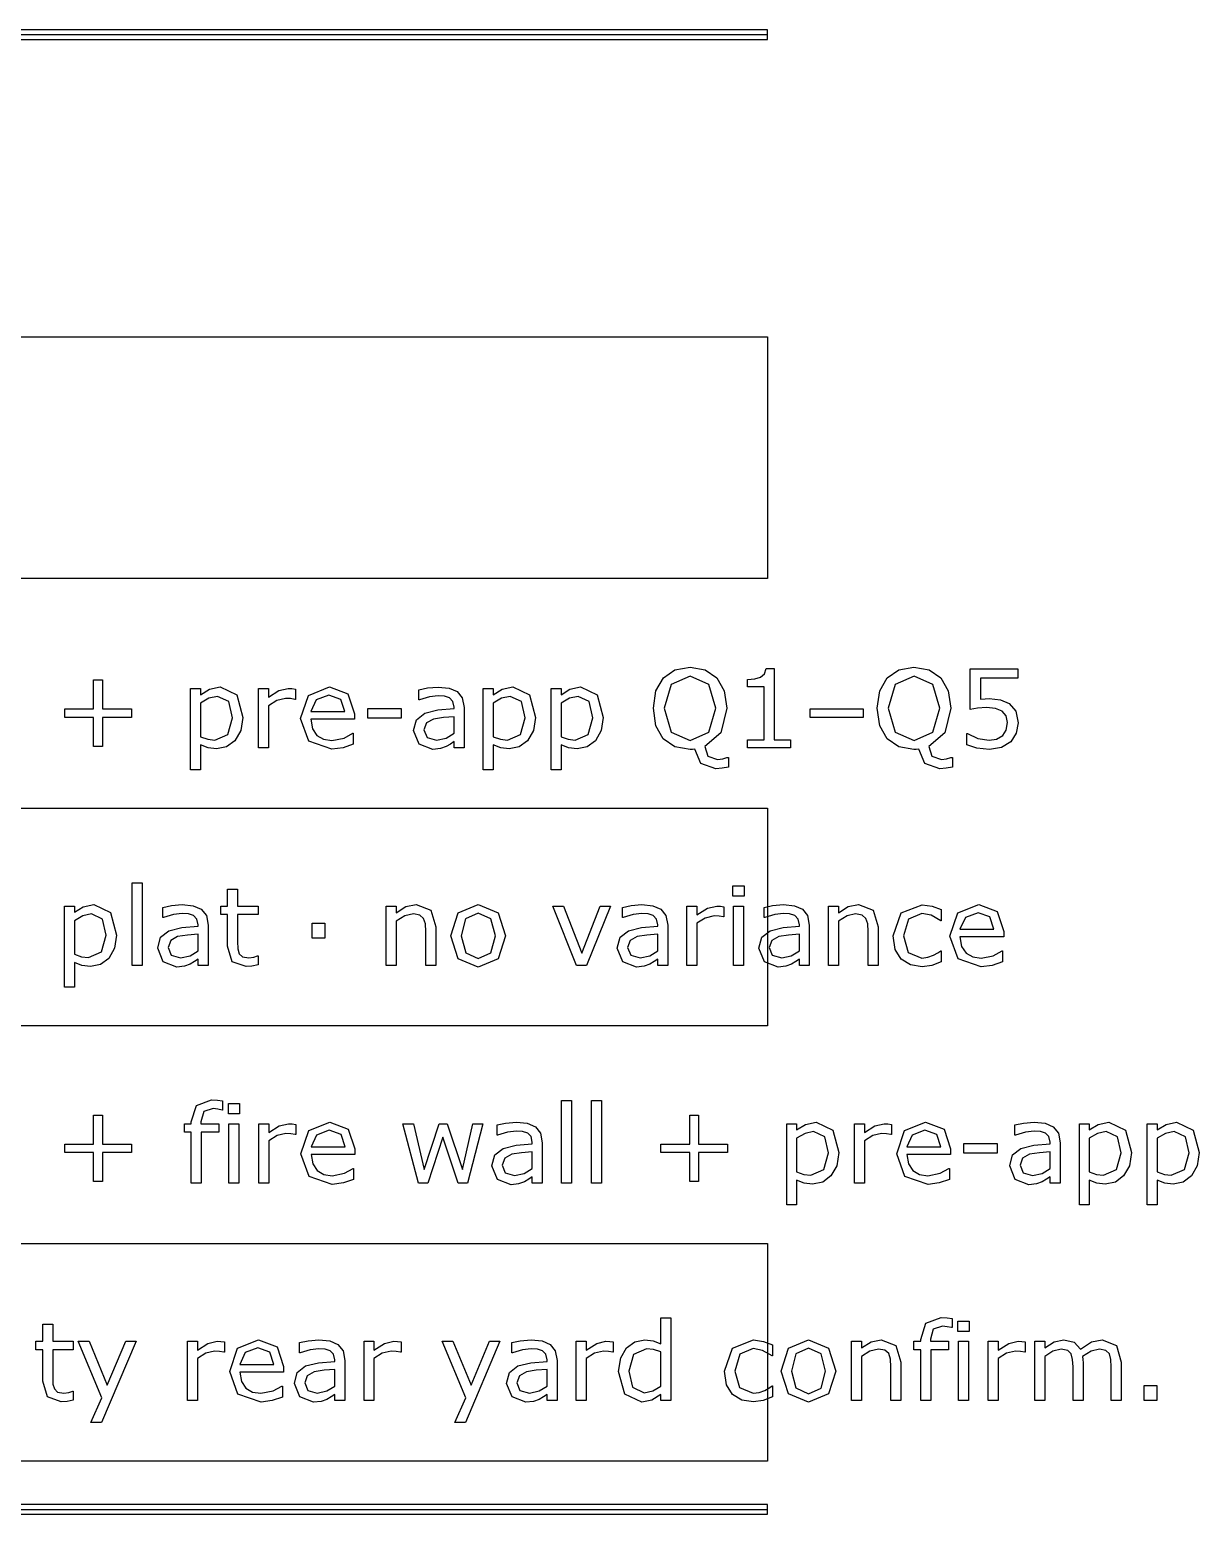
# Model space of a CAD drawing. Header units: inches. Extents: x -33163 to 19162, y -8858 to 30669.
# Drawn here: x 9487 to 10392, y 21411 to 22560 of the extents above; entities that cross this region are included whole.
import ezdxf

# ---------------------------------------------------------------- set-up
doc = ezdxf.new("R2010")
doc.units = ezdxf.units.IN
doc.layers.add('Layer 1', color=7, linetype='Continuous')
doc.layers.add('SOLID-2', color=253, linetype='Continuous')

# ---------------------------------------------------------------- blocks, each defined once
blk = doc.blocks.new('A$C0f725650')
at = {"layer": 'Layer 1', "color": 7}
for points in [[(22.25882, 67.310018), (22.25882, 67.098146), (192.650272, 67.098146), (192.650272, 67.310018), (22.25882, 67.310018)], [(22.25882, 67.204082), (192.650272, 67.204082)], [(22.25882, 60.589507), (192.650272, 60.589507), (192.650272, 55.297847), (22.25882, 55.297847), (22.25882, 60.589507)], [(191.79364, 51.169286), (191.655276, 51.144865), (191.516912, 51.136716), (191.191351, 51.248335), (191.058803, 51.565758), (191.004153, 51.559937), (190.954157, 51.557556), (190.621619, 51.618019), (190.368146, 51.793588), (190.206528, 52.076128), (190.150719, 52.458662), (190.206528, 52.837709), (190.36931, 53.126062), (190.622783, 53.30047), (190.954157, 53.360933), (191.287857, 53.299309), (191.540166, 53.126062), (191.701784, 52.841196), (191.758757, 52.458662), (191.628534, 51.923813), (191.28088, 51.61918), (191.343669, 51.41338), (191.555282, 51.340127), (191.668066, 51.355235), (191.762247, 51.38082), (191.79364, 51.38082), (191.79364, 51.169286)], [(193.151694, 51.593685), (192.214543, 51.593685), (192.214543, 51.770419), (192.574985, 51.770419), (192.574985, 52.930811), (192.214543, 52.930811), (192.214543, 53.088941), (192.37151, 53.100557), (192.498248, 53.136601), (192.581962, 53.209853), (192.618006, 53.330776), (192.798227, 53.330776), (192.798227, 51.770408), (193.151694, 51.770408), (193.151694, 51.593685)], [(196.695659, 51.169294), (196.557295, 51.144873), (196.418931, 51.136724), (196.093373, 51.248343), (195.960822, 51.565766), (195.906175, 51.559945), (195.856177, 51.557564), (195.523641, 51.618027), (195.270168, 51.793596), (195.10855, 52.076136), (195.052739, 52.45867), (195.10855, 52.837717), (195.271329, 53.12607), (195.524802, 53.300478), (195.856177, 53.360941), (196.189877, 53.299317), (196.442188, 53.12607), (196.603803, 52.841204), (196.660779, 52.45867), (196.530554, 51.923821), (196.1829, 51.619188), (196.245688, 51.413388), (196.457301, 51.340135), (196.570085, 51.355243), (196.664266, 51.380828), (196.695659, 51.380828), (196.695659, 51.169294)], [(198.138594, 52.14365), (198.094409, 51.912269), (197.973486, 51.726236), (197.773498, 51.600662), (197.506074, 51.557641), (197.232836, 51.587872), (197.010756, 51.658796), (197.010756, 51.904131), (197.027028, 51.904131), (197.25027, 51.80065), (197.501417, 51.75879), (197.660709, 51.782047), (197.799073, 51.863438), (197.875813, 51.983199), (197.902557, 52.144817), (197.871161, 52.29597), (197.786283, 52.3948), (197.638619, 52.456424), (197.445609, 52.475024), (197.247947, 52.461081), (197.085165, 52.433175), (197.085165, 53.324981), (198.12696, 53.324981), (198.12696, 53.121504), (197.309571, 53.121504), (197.309571, 52.661068), (197.411888, 52.668053), (197.502581, 52.670435), (197.749077, 52.646014), (197.94325, 52.562297), (198.087429, 52.397192), (198.138589, 52.143719), (198.138594, 52.14365)], [(178.724687, 52.258759), (178.091005, 52.258759), (178.091005, 51.625078), (177.897994, 51.625078), (177.897994, 52.258759), (177.264313, 52.258759), (177.264313, 52.444796), (177.897994, 52.444796), (177.897994, 53.078477), (178.091005, 53.078477), (178.091005, 52.444796), (178.724687, 52.444796), (178.724687, 52.258759)], [(191.519238, 52.458739), (191.368084, 52.978475), (190.955319, 53.162183), (190.540228, 52.978475), (190.390238, 52.458739), (190.543718, 51.93668), (190.955319, 51.756456), (191.365759, 51.93668), (191.519238, 52.458739), (191.519238, 52.458739)], [(196.421257, 52.458747), (196.270103, 52.978483), (195.857341, 53.162191), (195.44225, 52.978483), (195.292258, 52.458747), (195.445737, 51.936688), (195.857341, 51.756464), (196.26778, 51.936688), (196.421257, 52.458747), (196.421257, 52.458747)], [(181.164068, 52.258759), (181.118724, 51.969242), (180.990824, 51.748326), (180.809439, 51.614614), (180.589687, 51.568105), (180.405977, 51.590198), (180.239707, 51.658796), (180.239707, 51.114644), (180.021117, 51.114644), (180.021117, 52.892441), (180.239707, 52.892441), (180.239707, 52.756403), (180.435044, 52.878489), (180.667588, 52.928485), (181.032681, 52.75059), (181.164068, 52.258759), (181.164068, 52.258759)], [(180.938503, 52.252939), (180.858273, 52.60408), (180.611777, 52.720351), (180.422254, 52.679655), (180.239707, 52.572687), (180.239707, 51.836686), (180.399, 51.779713), (180.551317, 51.764606), (180.836183, 51.887854), (180.938503, 52.252946), (180.938503, 52.252939)], [(182.31516, 52.654075), (182.303545, 52.654075), (182.2082, 52.670347), (182.100067, 52.676168), (181.904731, 52.630821), (181.723346, 52.515712), (181.723346, 51.593685), (181.504755, 51.593685), (181.504755, 52.892441), (181.723346, 52.892441), (181.723346, 52.700592), (181.952403, 52.848258), (182.155878, 52.892441), (182.238431, 52.888948), (182.315171, 52.878497), (182.31516, 52.654075)], [(183.608103, 52.220382), (182.651186, 52.220382), (182.68723, 52.011094), (182.786062, 51.865753), (182.929075, 51.782036), (183.112785, 51.754133), (183.379048, 51.806455), (183.570895, 51.9111), (183.58251, 51.9111), (183.58251, 51.672742), (183.356942, 51.594839), (183.115098, 51.563446), (182.610477, 51.737854), (182.429092, 52.235497), (182.602338, 52.741279), (183.060448, 52.928477), (183.465075, 52.774998), (183.60809, 52.338978), (183.608103, 52.220382)], [(183.395325, 52.387812), (183.308121, 52.654075), (183.048835, 52.748256), (182.768621, 52.644775), (182.651186, 52.387812), (183.395325, 52.387812)], [(186.006791, 51.593685), (185.789362, 51.593685), (185.789362, 51.732049), (185.710297, 51.676238), (185.614954, 51.620426), (185.489381, 51.576244), (185.323111, 51.557644), (185.025456, 51.673915), (184.903372, 51.970409), (184.966157, 52.208766), (185.147542, 52.352943), (185.432408, 52.42387), (185.789362, 52.451773), (185.789362, 52.485494), (185.762621, 52.608742), (185.688207, 52.685479), (185.576585, 52.721526), (185.440547, 52.730839), (185.248698, 52.707582), (185.030107, 52.642471), (185.018492, 52.642471), (185.018492, 52.864549), (185.203364, 52.902918), (185.441719, 52.923847), (185.680076, 52.90059), (185.85681, 52.82385), (185.968432, 52.685487), (186.006802, 52.475035), (186.006791, 51.593685)], [(187.570646, 52.258759), (187.525299, 51.969242), (187.397403, 51.748326), (187.216018, 51.614614), (186.996263, 51.568105), (186.812555, 51.590198), (186.646286, 51.658796), (186.646286, 51.114644), (186.427695, 51.114644), (186.427695, 52.892441), (186.646286, 52.892441), (186.646286, 52.756403), (186.841622, 52.878489), (187.074167, 52.928485), (187.43926, 52.75059), (187.570646, 52.258759), (187.570646, 52.258759)], [(187.345079, 52.252939), (187.264852, 52.60408), (187.018356, 52.720351), (186.828832, 52.679655), (186.646286, 52.572687), (186.646286, 51.836686), (186.805578, 51.779713), (186.957893, 51.764606), (187.242759, 51.887854), (187.345079, 52.252946), (187.345079, 52.252939)], [(189.054274, 52.258759), (189.00893, 51.969242), (188.881031, 51.748326), (188.699646, 51.614614), (188.479894, 51.568105), (188.296183, 51.590198), (188.129914, 51.658796), (188.129914, 51.114644), (187.911323, 51.114644), (187.911323, 52.892441), (188.129914, 52.892441), (188.129914, 52.756403), (188.32525, 52.878489), (188.557795, 52.928485), (188.922888, 52.75059), (189.054274, 52.258759), (189.054274, 52.258759)], [(188.828707, 52.252939), (188.74848, 52.60408), (188.501984, 52.720351), (188.31246, 52.679655), (188.129914, 52.572687), (188.129914, 51.836686), (188.289206, 51.779713), (188.441524, 51.764606), (188.72639, 51.887854), (188.828707, 52.252946), (188.828707, 52.252939)], [(184.627806, 52.245961), (183.902272, 52.245961), (183.902272, 52.456413), (184.627806, 52.456413), (184.627806, 52.245961)], [(194.741131, 52.258759), (193.583062, 52.258759), (193.583062, 52.444796), (194.741131, 52.444796), (194.741131, 52.258759)], [(185.789362, 51.913434), (185.789362, 52.275039), (185.55333, 52.257603), (185.339391, 52.223885), (185.187073, 52.140168), (185.128939, 51.985527), (185.196376, 51.816932), (185.402177, 51.761121), (185.612629, 51.805304), (185.789362, 51.913439), (185.789362, 51.913434)], [(22.25882, 50.27077), (192.650272, 50.27077), (192.650272, 45.508276), (22.25882, 45.508276), (22.25882, 50.27077)], [(178.96188, 46.831183), (178.743289, 46.831183), (178.743289, 48.640373), (178.96188, 48.640373), (178.96188, 46.831183)], [(181.498932, 46.842811), (181.364056, 46.816067), (181.234995, 46.805616), (180.932687, 46.912587), (180.829206, 47.255587), (180.829206, 47.946244), (180.68154, 47.946244), (180.68154, 48.129952), (180.829206, 48.129952), (180.829206, 48.503186), (181.047797, 48.503186), (181.047797, 48.129952), (181.498932, 48.129952), (181.498932, 47.946244), (181.047797, 47.946244), (181.047797, 47.35442), (181.052453, 47.193963), (181.08501, 47.086995), (181.154773, 47.018394), (181.291973, 46.997466), (181.403595, 47.012573), (181.487309, 47.039315), (181.498924, 47.039315), (181.498932, 46.842811)], [(192.136642, 48.347376), (191.890146, 48.347376), (191.890146, 48.574105), (192.136642, 48.574105), (192.136642, 48.347376)], [(178.400287, 47.496265), (178.354942, 47.206748), (178.227043, 46.985832), (178.045658, 46.85212), (177.825906, 46.805611), (177.642196, 46.827704), (177.475926, 46.896302), (177.475926, 46.35215), (177.257336, 46.35215), (177.257336, 48.129947), (177.475926, 48.129947), (177.475926, 47.993909), (177.671263, 48.115995), (177.903807, 48.165991), (178.2689, 47.988096), (178.400287, 47.496265), (178.400287, 47.496265)], [(180.403651, 46.831183), (180.186222, 46.831183), (180.186222, 46.969547), (180.107159, 46.913736), (180.011814, 46.857924), (179.88624, 46.813742), (179.719974, 46.795142), (179.422318, 46.911413), (179.300231, 47.207907), (179.36302, 47.446264), (179.544402, 47.590441), (179.829268, 47.661368), (180.186222, 47.689271), (180.186222, 47.722992), (180.159481, 47.84624), (180.085067, 47.922977), (179.973444, 47.959024), (179.837406, 47.968337), (179.64556, 47.94508), (179.426967, 47.879969), (179.415351, 47.879969), (179.415351, 48.102047), (179.600224, 48.140416), (179.838581, 48.161345), (180.076939, 48.138088), (180.253672, 48.061348), (180.365292, 47.922985), (180.403662, 47.712533), (180.403651, 46.831183)], [(185.389387, 46.831191), (185.170796, 46.831191), (185.170796, 47.570679), (185.160319, 47.73811), (185.121949, 47.861358), (185.038232, 47.933449), (184.896381, 47.95787), (184.709184, 47.913687), (184.521986, 47.800904), (184.521986, 46.831191), (184.303395, 46.831191), (184.303395, 48.129947), (184.521986, 48.129947), (184.521986, 47.98577), (184.733602, 48.118321), (184.958005, 48.165991), (185.278916, 48.039256), (185.389374, 47.674163), (185.389387, 46.831191)], [(186.9172, 47.479988), (186.754418, 46.978857), (186.318399, 46.795147), (185.880053, 46.978857), (185.718436, 47.479988), (185.880053, 47.981119), (186.318399, 48.165991), (186.754418, 47.981119), (186.9172, 47.479988), (186.9172, 47.479988)], [(189.215892, 48.129947), (188.690346, 46.831191), (188.470591, 46.831191), (187.948529, 48.129947), (188.185725, 48.129947), (188.588026, 47.09629), (188.986837, 48.129947), (189.215892, 48.129947)], [(190.464652, 46.831191), (190.247223, 46.831191), (190.247223, 46.969555), (190.168158, 46.913744), (190.072816, 46.857932), (189.947242, 46.81375), (189.780975, 46.79515), (189.483319, 46.911421), (189.361233, 47.207915), (189.424018, 47.446272), (189.605403, 47.590449), (189.890269, 47.661376), (190.247223, 47.689279), (190.247223, 47.723), (190.220482, 47.846248), (190.146068, 47.922985), (190.034446, 47.959032), (189.898408, 47.968345), (189.706561, 47.945088), (189.487968, 47.879977), (189.476353, 47.879977), (189.476353, 48.102055), (189.661225, 48.140424), (189.899582, 48.161353), (190.13794, 48.138096), (190.314674, 48.061356), (190.426293, 47.922993), (190.464663, 47.712541), (190.464652, 46.831191)], [(191.695971, 47.891589), (191.684356, 47.891589), (191.589014, 47.907861), (191.480881, 47.913682), (191.285545, 47.868335), (191.10416, 47.753226), (191.10416, 46.831191), (190.88557, 46.831191), (190.88557, 48.129947), (191.10416, 48.129947), (191.10416, 47.938098), (191.333215, 48.085764), (191.536692, 48.129947), (191.619245, 48.126454), (191.695985, 48.116003), (191.695971, 47.891589)], [(192.122688, 46.831191), (191.904098, 46.831191), (191.904098, 48.129947), (192.122688, 48.129947), (192.122688, 46.831191)], [(193.564459, 46.831191), (193.34703, 46.831191), (193.34703, 46.969555), (193.267965, 46.913744), (193.172622, 46.857932), (193.047049, 46.81375), (192.880782, 46.79515), (192.583126, 46.911421), (192.46104, 47.207915), (192.523825, 47.446272), (192.70521, 47.590449), (192.990076, 47.661376), (193.34703, 47.689279), (193.34703, 47.723), (193.320289, 47.846248), (193.245875, 47.922985), (193.134253, 47.959032), (192.998215, 47.968345), (192.806368, 47.945088), (192.587775, 47.879977), (192.57616, 47.879977), (192.57616, 48.102055), (192.761032, 48.140424), (192.999389, 48.161353), (193.237747, 48.138096), (193.41448, 48.061356), (193.5261, 47.922993), (193.56447, 47.712541), (193.564459, 46.831191)], [(195.071341, 46.831191), (194.852751, 46.831191), (194.852751, 47.570679), (194.8423, 47.73811), (194.80393, 47.861358), (194.720213, 47.933449), (194.578362, 47.95787), (194.391165, 47.913687), (194.203967, 47.800904), (194.203967, 46.831191), (193.985376, 46.831191), (193.985376, 48.129947), (194.203967, 48.129947), (194.203967, 47.98577), (194.415583, 48.118321), (194.639986, 48.165991), (194.960897, 48.039256), (195.071355, 47.674163), (195.071341, 46.831191)], [(196.452653, 46.912582), (196.244524, 46.831191), (196.036397, 46.802124), (195.778275, 46.842819), (195.577124, 46.968391), (195.445737, 47.180007), (195.399229, 47.478824), (195.573636, 47.978793), (196.036397, 48.160178), (196.25499, 48.128785), (196.452653, 48.052046), (196.452653, 47.809037), (196.441037, 47.809037), (196.234073, 47.928798), (196.02711, 47.970655), (195.732942, 47.845081), (195.625971, 47.478824), (195.730616, 47.117218), (196.02711, 46.991647), (196.161984, 47.009083), (196.285232, 47.05443), (196.374762, 47.10559), (196.441037, 47.153263), (196.452653, 47.153263), (196.452653, 46.912582)], [(197.820007, 47.457896), (196.863092, 47.457896), (196.899136, 47.248608), (196.997966, 47.103267), (197.140981, 47.01955), (197.324689, 46.991647), (197.590952, 47.043969), (197.782801, 47.148614), (197.794416, 47.148614), (197.794416, 46.910256), (197.568851, 46.832353), (197.327004, 46.80096), (196.822386, 46.975368), (196.641001, 47.473011), (196.814248, 47.978793), (197.272357, 48.165991), (197.676984, 48.012512), (197.819996, 47.576492), (197.820007, 47.457896)], [(178.174719, 47.490445), (178.094492, 47.841586), (177.847996, 47.957857), (177.658473, 47.917161), (177.475926, 47.810193), (177.475926, 47.074192), (177.635218, 47.017219), (177.787536, 47.002112), (178.072402, 47.12536), (178.174719, 47.490452), (178.174719, 47.490445)], [(186.691633, 47.479988), (186.5928, 47.854384), (186.318399, 47.977632), (186.041671, 47.854384), (185.944003, 47.479988), (186.042835, 47.10908), (186.318399, 46.983506), (186.591639, 47.107918), (186.691633, 47.479988), (186.691633, 47.479988)], [(197.607232, 47.625326), (197.520028, 47.891589), (197.260742, 47.98577), (196.980525, 47.882289), (196.863092, 47.625326), (197.607232, 47.625326)], [(180.186222, 47.150932), (180.186222, 47.512537), (179.95019, 47.495101), (179.736251, 47.461383), (179.583936, 47.377666), (179.525799, 47.223025), (179.593236, 47.05443), (179.799036, 46.998619), (180.009488, 47.042802), (180.186222, 47.150937), (180.186222, 47.150932)], [(182.95698, 47.425333), (182.679091, 47.425333), (182.679091, 47.754382), (182.95698, 47.754382), (182.95698, 47.425333)], [(190.247223, 47.15094), (190.247223, 47.512545), (190.011192, 47.495109), (189.797252, 47.461391), (189.644937, 47.377674), (189.5868, 47.223033), (189.654237, 47.054438), (189.860038, 46.998627), (190.07049, 47.04281), (190.247223, 47.150945), (190.247223, 47.15094)], [(193.34703, 47.15094), (193.34703, 47.512545), (193.110998, 47.495109), (192.897059, 47.461391), (192.744744, 47.377674), (192.686607, 47.223033), (192.754044, 47.054438), (192.959845, 46.998627), (193.170297, 47.04281), (193.34703, 47.150945), (193.34703, 47.15094)], [(180.71991, 43.666273), (180.708294, 43.666273), (180.614114, 43.687201), (180.511794, 43.698817), (180.307155, 43.636031), (180.244369, 43.411625), (180.244369, 43.367442), (180.638532, 43.367442), (180.638532, 43.183734), (180.251346, 43.183734), (180.251346, 42.068697), (180.032756, 42.068697), (180.032756, 43.183745), (179.885089, 43.183745), (179.885089, 43.367453), (180.032756, 43.367453), (180.032756, 43.410474), (180.147863, 43.765103), (180.480401, 43.889515), (180.611788, 43.88253), (180.71992, 43.866258), (180.71991, 43.666273)], [(188.360133, 42.068697), (188.141542, 42.068697), (188.141542, 43.877886), (188.360133, 43.877886), (188.360133, 42.068697)], [(189.013579, 42.068697), (188.794988, 42.068697), (188.794988, 43.877886), (189.013579, 43.877886), (189.013579, 42.068697)], [(178.724687, 42.733771), (178.091005, 42.733771), (178.091005, 42.10009), (177.897994, 42.10009), (177.897994, 42.733771), (177.264313, 42.733771), (177.264313, 42.919808), (177.897994, 42.919808), (177.897994, 43.553489), (178.091005, 43.553489), (178.091005, 42.919808), (178.724687, 42.919808), (178.724687, 42.733771)], [(181.093144, 43.584882), (180.846648, 43.584882), (180.846648, 43.811611), (181.093144, 43.811611), (181.093144, 43.584882)], [(191.772711, 42.733771), (191.139029, 42.733771), (191.139029, 42.10009), (190.946019, 42.10009), (190.946019, 42.733771), (190.312337, 42.733771), (190.312337, 42.919808), (190.946019, 42.919808), (190.946019, 43.553489), (191.139029, 43.553489), (191.139029, 42.919808), (191.772711, 42.919808), (191.772711, 42.733771)], [(181.07919, 42.068697), (180.860599, 42.068697), (180.860599, 43.367453), (181.07919, 43.367453), (181.07919, 42.068697)], [(182.322137, 43.129095), (182.310522, 43.129095), (182.215179, 43.145367), (182.107047, 43.151188), (181.911711, 43.105841), (181.730326, 42.990732), (181.730326, 42.068697), (181.511735, 42.068697), (181.511735, 43.367453), (181.730326, 43.367453), (181.730326, 43.175604), (181.95938, 43.32327), (182.162858, 43.367453), (182.245411, 43.36396), (182.32215, 43.353509), (182.322137, 43.129095)], [(183.61508, 42.695402), (182.658163, 42.695402), (182.694207, 42.486114), (182.793037, 42.340773), (182.936052, 42.257056), (183.119762, 42.229153), (183.386023, 42.281475), (183.577872, 42.38612), (183.589487, 42.38612), (183.589487, 42.147762), (183.363919, 42.069859), (183.122075, 42.038466), (182.617454, 42.212874), (182.436069, 42.710517), (182.609315, 43.216299), (183.067425, 43.403497), (183.472052, 43.250018), (183.615067, 42.813998), (183.61508, 42.695402)], [(183.402302, 42.862832), (183.315098, 43.129095), (183.055812, 43.223276), (182.775595, 43.119795), (182.658163, 42.862832), (183.402302, 42.862832)], [(186.417231, 43.367453), (186.07888, 42.068697), (185.876566, 42.068697), (185.542866, 43.069797), (185.211492, 42.068697), (185.01034, 42.068697), (184.668501, 43.367453), (184.896395, 43.367453), (185.134752, 42.361702), (185.459149, 43.367453), (185.639373, 43.367453), (185.971909, 42.361702), (186.197476, 43.367453), (186.417231, 43.367453)], [(187.718313, 42.068697), (187.500884, 42.068697), (187.500884, 42.207061), (187.421818, 42.15125), (187.326476, 42.095438), (187.200902, 42.051256), (187.034633, 42.032656), (186.736977, 42.148927), (186.614893, 42.445421), (186.677679, 42.683778), (186.859063, 42.827955), (187.143929, 42.898882), (187.500884, 42.926785), (187.500884, 42.960506), (187.474142, 43.083754), (187.399728, 43.160491), (187.288106, 43.196538), (187.152068, 43.205851), (186.960219, 43.182594), (186.741628, 43.117483), (186.730013, 43.117483), (186.730013, 43.339561), (186.914885, 43.37793), (187.15324, 43.398859), (187.391598, 43.375602), (187.568331, 43.298862), (187.679953, 43.160499), (187.718323, 42.950047), (187.718313, 42.068697)], [(194.212092, 42.733771), (194.166748, 42.444254), (194.038849, 42.223338), (193.857464, 42.089626), (193.637712, 42.043117), (193.454001, 42.06521), (193.287732, 42.133808), (193.287732, 41.589656), (193.069141, 41.589656), (193.069141, 43.367453), (193.287732, 43.367453), (193.287732, 43.231415), (193.483068, 43.353501), (193.715613, 43.403497), (194.080706, 43.225602), (194.212092, 42.733771), (194.212092, 42.733771)], [(195.363184, 43.129087), (195.351569, 43.129087), (195.256227, 43.145359), (195.148094, 43.15118), (194.952758, 43.105833), (194.771373, 42.990724), (194.771373, 42.068697), (194.552783, 42.068697), (194.552783, 43.367453), (194.771373, 43.367453), (194.771373, 43.175604), (195.00043, 43.32327), (195.203905, 43.367453), (195.286458, 43.36396), (195.363198, 43.353509), (195.363184, 43.129087)], [(196.656127, 42.695394), (195.69921, 42.695394), (195.735254, 42.486106), (195.834087, 42.340765), (195.977099, 42.257048), (196.16081, 42.229145), (196.427073, 42.281467), (196.618919, 42.386112), (196.630534, 42.386112), (196.630534, 42.147754), (196.404967, 42.069851), (196.163122, 42.038458), (195.658501, 42.212866), (195.477116, 42.710509), (195.650363, 43.216291), (196.108472, 43.403489), (196.513099, 43.25001), (196.656114, 42.81399), (196.656127, 42.695394)], [(196.44335, 42.862824), (196.356146, 43.129087), (196.09686, 43.223268), (195.816645, 43.119787), (195.69921, 42.862824), (196.44335, 42.862824)], [(199.054816, 42.068697), (198.837387, 42.068697), (198.837387, 42.207061), (198.758321, 42.15125), (198.662979, 42.095438), (198.537405, 42.051256), (198.371136, 42.032656), (198.07348, 42.148927), (197.951396, 42.445421), (198.014182, 42.683778), (198.195567, 42.827955), (198.480432, 42.898882), (198.837387, 42.926785), (198.837387, 42.960506), (198.810645, 43.083754), (198.736231, 43.160491), (198.624609, 43.196538), (198.488571, 43.205851), (198.296722, 43.182594), (198.078131, 43.117483), (198.066516, 43.117483), (198.066516, 43.339561), (198.251388, 43.37793), (198.489743, 43.398859), (198.728101, 43.375602), (198.904834, 43.298862), (199.016456, 43.160499), (199.054826, 42.950047), (199.054816, 42.068697)], [(200.618671, 42.733771), (200.573324, 42.444254), (200.445427, 42.223338), (200.264042, 42.089626), (200.044287, 42.043117), (199.860579, 42.06521), (199.69431, 42.133808), (199.69431, 41.589656), (199.47572, 41.589656), (199.47572, 43.367453), (199.69431, 43.367453), (199.69431, 43.231415), (199.889647, 43.353501), (200.122191, 43.403497), (200.487284, 43.225602), (200.618671, 42.733771), (200.618671, 42.733771)], [(202.102299, 42.733771), (202.056954, 42.444254), (201.929055, 42.223338), (201.74767, 42.089626), (201.527915, 42.043117), (201.344207, 42.06521), (201.177938, 42.133808), (201.177938, 41.589656), (200.959348, 41.589656), (200.959348, 43.367453), (201.177938, 43.367453), (201.177938, 43.231415), (201.373275, 43.353501), (201.605819, 43.403497), (201.970912, 43.225602), (202.102299, 42.733771), (202.102299, 42.733771)], [(193.986527, 42.727951), (193.906298, 43.079092), (193.659802, 43.195363), (193.470278, 43.154667), (193.287732, 43.047699), (193.287732, 42.311698), (193.447024, 42.254725), (193.599342, 42.239618), (193.884208, 42.362866), (193.986527, 42.727958), (193.986527, 42.727951)], [(197.67583, 42.720973), (196.950296, 42.720973), (196.950296, 42.931425), (197.67583, 42.931425), (197.67583, 42.720973)], [(200.393103, 42.727951), (200.312876, 43.079092), (200.06638, 43.195363), (199.876857, 43.154667), (199.69431, 43.047699), (199.69431, 42.311698), (199.853602, 42.254725), (200.005918, 42.239618), (200.290783, 42.362866), (200.393103, 42.727958), (200.393103, 42.727951)], [(201.876731, 42.727951), (201.796504, 43.079092), (201.550008, 43.195363), (201.360485, 43.154667), (201.177938, 43.047699), (201.177938, 42.311698), (201.33723, 42.254725), (201.489548, 42.239618), (201.774414, 42.362866), (201.876731, 42.727958), (201.876731, 42.727951)], [(187.500884, 42.388446), (187.500884, 42.750051), (187.264852, 42.732615), (187.050913, 42.698897), (186.898595, 42.61518), (186.840461, 42.460539), (186.907898, 42.291944), (187.113698, 42.236133), (187.32415, 42.280316), (187.500884, 42.388451), (187.500884, 42.388446)], [(198.837387, 42.388446), (198.837387, 42.750051), (198.601355, 42.732615), (198.387416, 42.698897), (198.235098, 42.61518), (198.176964, 42.460539), (198.244401, 42.291944), (198.450201, 42.236133), (198.660653, 42.280316), (198.837387, 42.388451), (198.837387, 42.388446)], [(22.25882, 40.745782), (192.650272, 40.745782), (192.650272, 35.983288), (22.25882, 35.983288), (22.25882, 40.745782)], [(190.532089, 37.306203), (190.313499, 37.306203), (190.313499, 37.442241), (190.117001, 37.315506), (189.894921, 37.270159), (189.525176, 37.449218), (189.389138, 37.945697), (189.435647, 38.239866), (189.563546, 38.459621), (189.747254, 38.594495), (189.965847, 38.641003), (190.14723, 38.61891), (190.313499, 38.552635), (190.313499, 39.11539), (190.532089, 39.11539), (190.532089, 37.306203)], [(196.691007, 38.903779), (196.679392, 38.903779), (196.585211, 38.924707), (196.482892, 38.936323), (196.278255, 38.873537), (196.215467, 38.649131), (196.215467, 38.604948), (196.60963, 38.604948), (196.60963, 38.42124), (196.222434, 38.42124), (196.222434, 37.306203), (196.003843, 37.306203), (196.003843, 38.421251), (195.856177, 38.421251), (195.856177, 38.604959), (196.003843, 38.604959), (196.003843, 38.64798), (196.118952, 39.002609), (196.451488, 39.127021), (196.582875, 39.120036), (196.691007, 39.103764), (196.691007, 38.903779)], [(197.064241, 38.822388), (196.817745, 38.822388), (196.817745, 39.049117), (197.064241, 39.049117), (197.064241, 38.822388)], [(177.452672, 37.317818), (177.317798, 37.291074), (177.188735, 37.280623), (176.886427, 37.387594), (176.782946, 37.730594), (176.782946, 38.421251), (176.635283, 38.421251), (176.635283, 38.604959), (176.782946, 38.604959), (176.782946, 38.978193), (177.001537, 38.978193), (177.001537, 38.604959), (177.452672, 38.604959), (177.452672, 38.421251), (177.001537, 38.421251), (177.001537, 37.829426), (177.006194, 37.66897), (177.038751, 37.562002), (177.108513, 37.493401), (177.245713, 37.472472), (177.357335, 37.48758), (177.441052, 37.514321), (177.452667, 37.514321), (177.452672, 37.317818)], [(178.828168, 38.604946), (178.070077, 36.827149), (177.83637, 36.827149), (178.078215, 37.368975), (177.560805, 38.604946), (177.798001, 38.604946), (178.196812, 37.642215), (178.599113, 38.604946), (178.828168, 38.604946)], [(180.761769, 38.366588), (180.750154, 38.366588), (180.654812, 38.38286), (180.546679, 38.388681), (180.351343, 38.343334), (180.169958, 38.228224), (180.169958, 37.306203), (179.951367, 37.306203), (179.951367, 38.604959), (180.169958, 38.604959), (180.169958, 38.41311), (180.399013, 38.560776), (180.60249, 38.604959), (180.685043, 38.601466), (180.761783, 38.591015), (180.761769, 38.366588)], [(182.054712, 37.932894), (181.097795, 37.932894), (181.133839, 37.723606), (181.232669, 37.578266), (181.375684, 37.494549), (181.559394, 37.466646), (181.825655, 37.518967), (182.017504, 37.623613), (182.029119, 37.623613), (182.029119, 37.385255), (181.803552, 37.307351), (181.561704, 37.275959), (181.057086, 37.450366), (180.875701, 37.94801), (181.048948, 38.453792), (181.507057, 38.64099), (181.911684, 38.487511), (182.054699, 38.051491), (182.054712, 37.932894)], [(181.841935, 38.100325), (181.754731, 38.366588), (181.495445, 38.460769), (181.215228, 38.357288), (181.097795, 38.100325), (181.841935, 38.100325)], [(183.395325, 37.306203), (183.177896, 37.306203), (183.177896, 37.444567), (183.098831, 37.388756), (183.003489, 37.332944), (182.877915, 37.288762), (182.711648, 37.270162), (182.413992, 37.386433), (182.291906, 37.682927), (182.354691, 37.921284), (182.536076, 38.065461), (182.820942, 38.136388), (183.177896, 38.164291), (183.177896, 38.198012), (183.151155, 38.32126), (183.076741, 38.397997), (182.965119, 38.434044), (182.829081, 38.443357), (182.637234, 38.4201), (182.418641, 38.354989), (182.407026, 38.354989), (182.407026, 38.577067), (182.591898, 38.615436), (182.830255, 38.636365), (183.068613, 38.613108), (183.245346, 38.536368), (183.356966, 38.398005), (183.395336, 38.187553), (183.395325, 37.306203)], [(184.626644, 38.366601), (184.615029, 38.366601), (184.519687, 38.382873), (184.411554, 38.388694), (184.216218, 38.343347), (184.034833, 38.228238), (184.034833, 37.306203), (183.816243, 37.306203), (183.816243, 38.604959), (184.034833, 38.604959), (184.034833, 38.41311), (184.263888, 38.560776), (184.467365, 38.604959), (184.549918, 38.601466), (184.626658, 38.591015), (184.626644, 38.366601)], [(186.792788, 38.604959), (186.034697, 36.827162), (185.800991, 36.827162), (186.042835, 37.368989), (185.525425, 38.604959), (185.762621, 38.604959), (186.161432, 37.642229), (186.563733, 38.604959), (186.792788, 38.604959)], [(188.041548, 37.306203), (187.824119, 37.306203), (187.824119, 37.444567), (187.745054, 37.388756), (187.649712, 37.332944), (187.524138, 37.288762), (187.357869, 37.270162), (187.060213, 37.386433), (186.938129, 37.682927), (187.000914, 37.921284), (187.182299, 38.065461), (187.467165, 38.136388), (187.824119, 38.164291), (187.824119, 38.198012), (187.797378, 38.32126), (187.722964, 38.397997), (187.611342, 38.434044), (187.475304, 38.443357), (187.283455, 38.4201), (187.064864, 38.354989), (187.053249, 38.354989), (187.053249, 38.577067), (187.238121, 38.615436), (187.476476, 38.636365), (187.714833, 38.613108), (187.891567, 38.536368), (188.003189, 38.398005), (188.041559, 38.187553), (188.041548, 37.306203)], [(189.272867, 38.366601), (189.261252, 38.366601), (189.16591, 38.382873), (189.057777, 38.388694), (188.862441, 38.343347), (188.681056, 38.228238), (188.681056, 37.306203), (188.462452, 37.306203), (188.462452, 38.604959), (188.681043, 38.604959), (188.681043, 38.41311), (188.910098, 38.560776), (189.113573, 38.604959), (189.196128, 38.601466), (189.272867, 38.591015), (189.272867, 38.366601)], [(190.313499, 37.625952), (190.313499, 38.371253), (190.155368, 38.4259), (190.003053, 38.441007), (189.717025, 38.313108), (189.614706, 37.950341), (189.693771, 37.598038), (189.947242, 37.478277), (190.135604, 37.518973), (190.313499, 37.625944), (190.313499, 37.625952)], [(192.759857, 37.387594), (192.551731, 37.306203), (192.343604, 37.277136), (192.085483, 37.317831), (191.884331, 37.443403), (191.752944, 37.655019), (191.706436, 37.953836), (191.880843, 38.453805), (192.343604, 38.63519), (192.562195, 38.603797), (192.759857, 38.527058), (192.759857, 38.284049), (192.748242, 38.284049), (192.541277, 38.40381), (192.334315, 38.445667), (192.040146, 38.320093), (191.933175, 37.953836), (192.037821, 37.59223), (192.334315, 37.466659), (192.469189, 37.484095), (192.592437, 37.529442), (192.681966, 37.580602), (192.748242, 37.628275), (192.759857, 37.628275), (192.759857, 37.387594)], [(194.146981, 37.955), (193.984202, 37.453869), (193.548182, 37.270159), (193.109837, 37.453869), (192.948219, 37.955), (193.109837, 38.456131), (193.548182, 38.641003), (193.984202, 38.456131), (194.146981, 37.955), (194.146981, 37.955)], [(193.921413, 37.955), (193.822584, 38.329396), (193.548182, 38.452644), (193.271455, 38.329396), (193.173787, 37.955), (193.272616, 37.584092), (193.548182, 37.458518), (193.82142, 37.58293), (193.921413, 37.955), (193.921413, 37.955)], [(195.571311, 37.306203), (195.35272, 37.306203), (195.35272, 38.045691), (195.342269, 38.213122), (195.303899, 38.33637), (195.220183, 38.408461), (195.078332, 38.432882), (194.891134, 38.388699), (194.703936, 38.275916), (194.703936, 37.306203), (194.485346, 37.306203), (194.485346, 38.604959), (194.703936, 38.604959), (194.703936, 38.460782), (194.915552, 38.593333), (195.139956, 38.641003), (195.460866, 38.514268), (195.571324, 38.149175), (195.571311, 37.306203)], [(198.293235, 38.366601), (198.28162, 38.366601), (198.186277, 38.382873), (198.078145, 38.388694), (197.882808, 38.343347), (197.701423, 38.228238), (197.701423, 37.306203), (197.482833, 37.306203), (197.482833, 38.604959), (197.701423, 38.604959), (197.701423, 38.41311), (197.930481, 38.560776), (198.133956, 38.604959), (198.216508, 38.601466), (198.293248, 38.591015), (198.293235, 38.366601)], [(200.394267, 37.306203), (200.175674, 37.306203), (200.175674, 38.045691), (200.167525, 38.207309), (200.136132, 38.331721), (200.059392, 38.407297), (199.915216, 38.432882), (199.731505, 38.386374), (199.547797, 38.270103), (199.553618, 38.207314), (199.555999, 38.137552), (199.555999, 37.306203), (199.337409, 37.306203), (199.337409, 38.045691), (199.32926, 38.208473), (199.297864, 38.332883), (199.221125, 38.407297), (199.076948, 38.432882), (198.896727, 38.388699), (198.717668, 38.275916), (198.717668, 37.306203), (198.499078, 37.306203), (198.499078, 38.604959), (198.717668, 38.604959), (198.717668, 38.460782), (198.921146, 38.593333), (199.138572, 38.641003), (199.362978, 38.585192), (199.501342, 38.430551), (199.743187, 38.591007), (199.976893, 38.641003), (200.29199, 38.510778), (200.394309, 38.149175), (200.394267, 37.306203)], [(183.177896, 37.625952), (183.177896, 37.987557), (182.941864, 37.970121), (182.727925, 37.936403), (182.57561, 37.852686), (182.517473, 37.698045), (182.58491, 37.52945), (182.790711, 37.473639), (183.001163, 37.517822), (183.177896, 37.625957), (183.177896, 37.625952)], [(187.824119, 37.625952), (187.824119, 37.987557), (187.588087, 37.970121), (187.374148, 37.936403), (187.221831, 37.852686), (187.163696, 37.698045), (187.231133, 37.52945), (187.436934, 37.473639), (187.647386, 37.517822), (187.824119, 37.625957), (187.824119, 37.625952)], [(201.172125, 37.306203), (200.894236, 37.306203), (200.894236, 37.637577), (201.172125, 37.637577), (201.172125, 37.306203)], [(22.25882, 35.030892), (22.25882, 34.81902), (192.650272, 34.81902), (192.650272, 35.030892), (22.25882, 35.030892)], [(22.25882, 34.924956), (192.650272, 34.924956)]]:
    blk.add_lwpolyline(points, dxfattribs=at)
blk.add_lwpolyline([(197.050287, 37.306203), (196.831697, 37.306203), (196.831697, 38.604959), (197.050287, 38.604959), (197.050287, 37.306203)], close=True, dxfattribs=at)

msp = doc.modelspace()

# ---------------------------------------------------------------- block references
at = {"layer": 'SOLID-2', "xscale": 35.3548193792485, "yscale": 35.3548193792485, "zscale": 35.3548193792485}
msp.add_blockref('A$C0f725650', (3247.20147, 20180.01122), dxfattribs=at)

doc.saveas('drawing.dxf')
